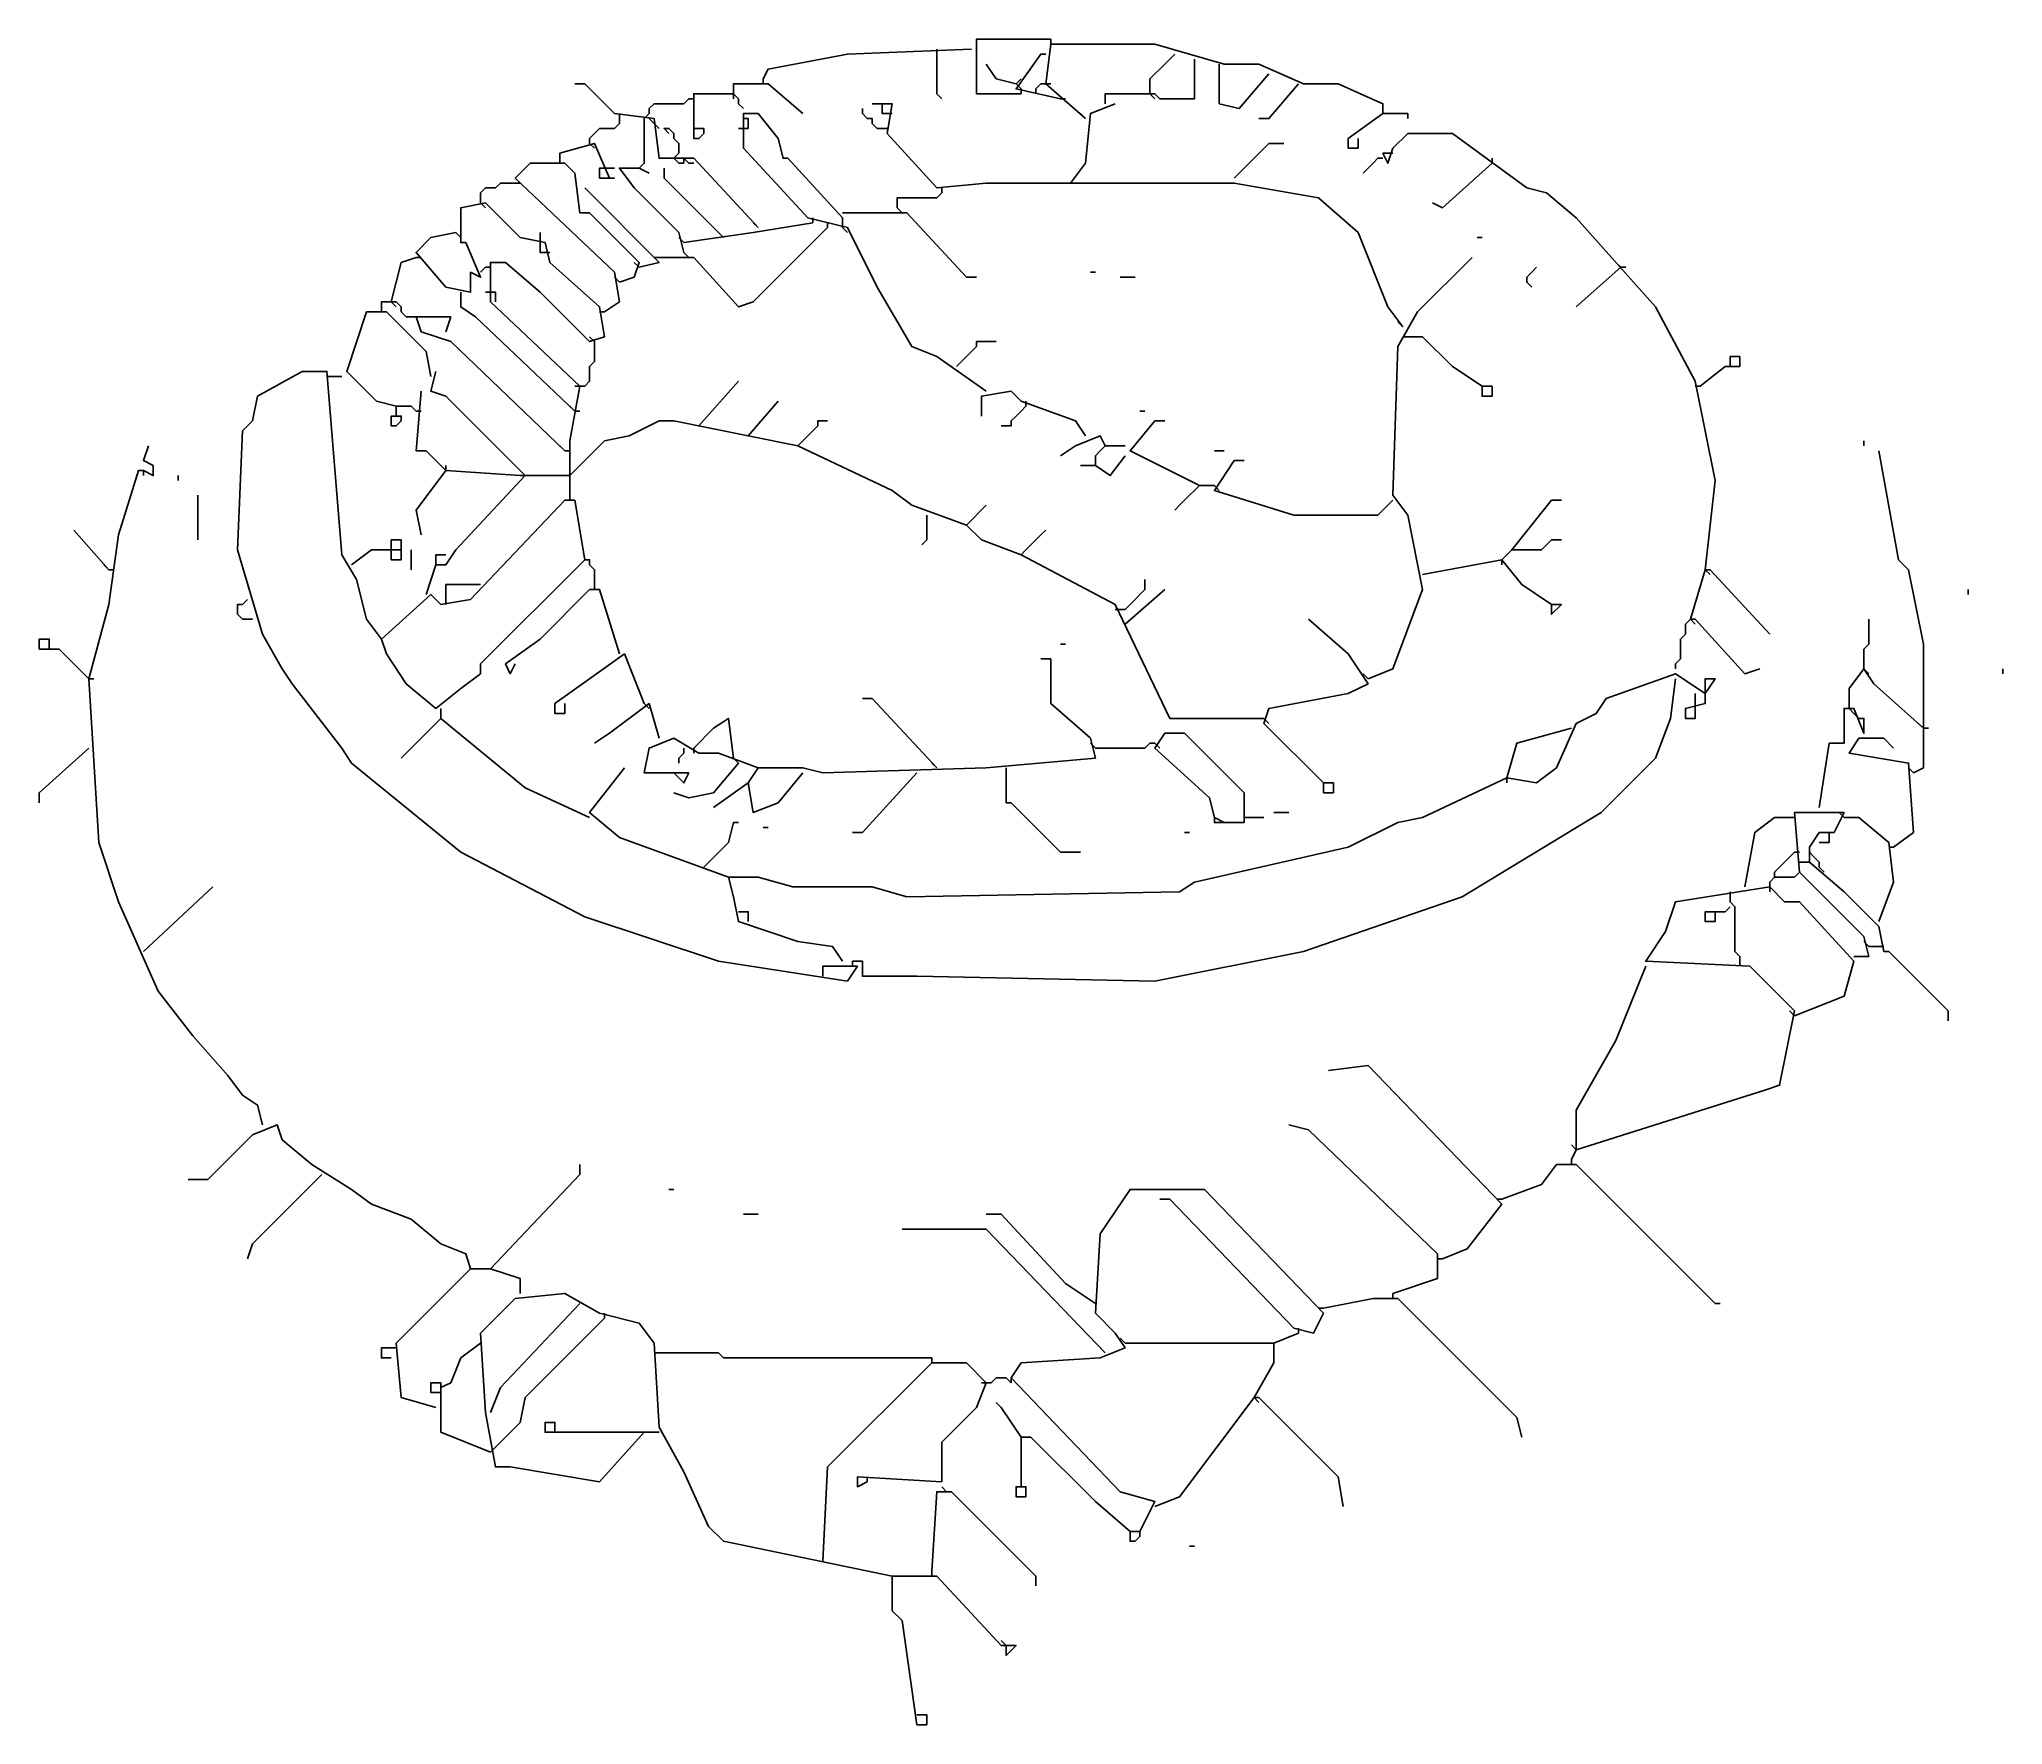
# Model space of a CAD drawing. Extents: x 1 to 8.92, y 0.68 to 7.48.
import ezdxf

# ---------------------------------------------------------------- set-up
doc = ezdxf.new("R2010")
doc.units = 0

msp = doc.modelspace()

# ---------------------------------------------------------------- linework, layer by layer
at = {"layer": 'PFV', "color": 0}
for points in [[(4.96, 7.26, 0), (4.78, 7.26, 0), (4.78, 7.48, 0), (5.08, 7.48, 0), (5.08, 7.46, 0)], [(5.22, 7.16, 0), (5.06, 7.3, 0), (5.08, 7.46, 0), (5.5, 7.46, 0), (5.78, 7.38, 0), (5.92, 7.38, 0), (6.1, 7.3, 0), (6.24, 7.3, 0), (6.42, 7.22, 0), (6.42, 7.18, 0)], [(3.92, 7.32, 0), (3.94, 7.36, 0), (4.26, 7.42, 0), (4.76, 7.44, 0)], [(4.62, 7.44, 0), (4.62, 7.26, 0), (4.64, 7.24, 0)], [(4.94, 7.3, 0), (4.86, 7.32, 0), (4.82, 7.38, 0)], [(5.12, 7.24, 0), (4.94, 7.28, 0), (5.04, 7.42, 0), (5.06, 7.42, 0)], [(5.3, 7.22, 0), (5.3, 7.26, 0), (5.5, 7.26, 0), (5.52, 7.24, 0), (5.66, 7.24, 0), (5.66, 7.4, 0)], [(5.48, 7.26, 0), (5.48, 7.32, 0), (5.5, 7.34, 0), (5.52, 7.36, 0), (5.54, 7.38, 0), (5.56, 7.4, 0), (5.58, 7.42, 0)], [(5.96, 7.34, 0), (5.84, 7.2, 0), (5.76, 7.22, 0), (5.76, 7.38, 0)], [(3.9, 6.72, 0), (3.64, 7, 0), (3.5, 7, 0), (3.48, 7.16, 0), (3.32, 7.18, 0), (3.2, 7.3, 0), (3.16, 7.3, 0)], [(3.8, 7.26, 0), (3.8, 7.3, 0), (3.94, 7.3, 0), (4.08, 7.18, 0)], [(3.92, 7.32, 0), (3.92, 7.3, 0)], [(4.94, 7.3, 0), (4.96, 7.32, 0)], [(4.96, 7.26, 0), (4.96, 7.28, 0), (4.94, 7.3, 0)], [(5.02, 7.26, 0), (5.02, 7.28, 0), (5.04, 7.3, 0), (5.06, 7.3, 0)], [(5.06, 7.3, 0), (5.08, 7.3, 0)], [(6.08, 7.3, 0), (5.96, 7.16, 0), (5.92, 7.16, 0)], [(3.44, 7.16, 0), (3.46, 7.18, 0), (3.46, 7.2, 0), (3.48, 7.22, 0), (3.6, 7.22, 0), (3.62, 7.24, 0), (3.64, 7.24, 0)], [(3.64, 7.12, 0), (3.64, 7.26, 0), (3.8, 7.26, 0), (3.82, 7.24, 0), (3.82, 7.22, 0), (3.84, 7.2, 0)], [(3.8, 7.26, 0), (3.8, 7.24, 0)], [(6.5, 6.32, 0), (6.44, 6.4, 0), (6.32, 6.7, 0), (6.16, 6.84, 0), (5.82, 6.9, 0), (4.82, 6.9, 0), (4.62, 6.88, 0), (4.42, 7.1, 0), (4.44, 7.22, 0), (4.36, 7.22, 0)], [(4.42, 7.18, 0), (4.4, 7.18, 0), (4.4, 7.22, 0)], [(5.12, 7.24, 0), (5.14, 7.24, 0)], [(5.16, 6.9, 0), (5.22, 6.98, 0), (5.24, 7.18, 0), (5.34, 7.22, 0)], [(5.48, 7.26, 0), (5.5, 7.24, 0)], [(3.22, 7.06, 0), (3.22, 7.08, 0), (3.24, 7.1, 0), (3.26, 7.12, 0), (3.32, 7.12, 0), (3.34, 7.14, 0), (3.34, 7.16, 0)], [(3.34, 7.16, 0), (3.34, 7.18, 0)], [(3.42, 6.96, 0), (3.44, 6.98, 0), (3.44, 7.16, 0)], [(3.5, 7.12, 0), (3.48, 7.14, 0), (3.46, 7.16, 0)], [(3.82, 7.12, 0), (3.86, 7.12, 0), (3.86, 7.16, 0), (3.84, 7.16, 0)], [(4.82, 6.06, 0), (4.62, 6.2, 0), (4.52, 6.24, 0), (4.38, 6.48, 0), (4.26, 6.72, 0), (4.1, 6.76, 0), (3.84, 7.04, 0), (3.84, 7.18, 0), (3.9, 7.18, 0), (3.98, 7.08, 0), (4, 7, 0), (4.02, 7, 0), (4.24, 6.76, 0), (4.24, 6.72, 0)], [(4.42, 7.12, 0), (4.38, 7.12, 0), (4.36, 7.14, 0), (4.36, 7.16, 0), (4.34, 7.16, 0), (4.32, 7.18, 0), (4.32, 7.2, 0)], [(4.42, 7.18, 0), (4.44, 7.18, 0)], [(5.22, 7.16, 0), (5.2, 7.18, 0)], [(6.32, 7.08, 0), (6.32, 7.04, 0), (6.28, 7.04, 0), (6.28, 7.08, 0), (6.42, 7.18, 0), (6.52, 7.18, 0), (6.52, 7.16, 0)], [(3.3, 6.92, 0), (3.24, 7.06, 0), (3.1, 7.02, 0), (3.1, 7, 0)], [(3.22, 7.06, 0), (3.24, 7.04, 0)], [(3.58, 7.02, 0), (3.58, 7.06, 0), (3.56, 7.08, 0), (3.56, 7.1, 0), (3.54, 7.12, 0), (3.52, 7.12, 0), (3.54, 7.1, 0)], [(3.64, 7.12, 0), (3.68, 7.12, 0), (3.68, 7.1, 0), (3.66, 7.08, 0), (3.64, 7.08, 0), (3.64, 7.12, 0)], [(5.82, 6.92, 0), (5.96, 7.06, 0), (6.02, 7.06, 0)], [(7.72, 5.34, 0), (7.76, 5.7, 0), (7.68, 6.1, 0), (7.52, 6.4, 0), (7.2, 6.76, 0), (7.08, 6.86, 0), (7, 6.88, 0), (6.7, 7.1, 0), (6.52, 7.1, 0), (6.46, 7.04, 0), (6.44, 6.98, 0), (6.42, 7.02, 0), (6.46, 7.02, 0)], [(3.28, 6.38, 0), (3.34, 6.42, 0), (3.32, 6.54, 0), (2.92, 6.92, 0), (2.98, 6.98, 0), (3.12, 6.98, 0), (3.16, 6.94, 0), (3.18, 6.78, 0), (3.22, 6.78, 0), (3.42, 6.58, 0), (3.4, 6.52, 0), (3.34, 6.5, 0)], [(3.1, 7, 0), (3.1, 6.98, 0)], [(3.6, 6.98, 0), (3.58, 6.98, 0), (3.56, 7, 0), (3.58, 7.02, 0)], [(3.6, 6.98, 0), (3.6, 7, 0), (3.62, 6.98, 0), (3.64, 6.98, 0)], [(6.42, 7, 0), (6.4, 7, 0), (6.38, 6.98, 0), (6.36, 6.96, 0), (6.34, 6.94, 0)], [(6.86, 6.98, 0), (6.66, 6.8, 0), (6.62, 6.82, 0)], [(6.86, 6.98, 0), (6.86, 7, 0)], [(2.78, 6.82, 0), (2.78, 6.86, 0), (2.8, 6.88, 0), (2.84, 6.88, 0), (2.86, 6.9, 0), (2.92, 6.9, 0)], [(2.92, 6.9, 0), (2.94, 6.9, 0)], [(3.3, 6.92, 0), (3.26, 6.92, 0), (3.26, 6.96, 0), (3.3, 6.96, 0)], [(3.3, 6.96, 0), (3.32, 6.96, 0)], [(3.3, 6.92, 0), (3.32, 6.92, 0)], [(3.6, 6.62, 0), (3.58, 6.7, 0), (3.4, 6.88, 0), (3.34, 6.96, 0), (3.42, 6.96, 0), (3.46, 6.94, 0)], [(3.76, 6.68, 0), (3.52, 6.92, 0), (3.52, 6.96, 0)], [(3.14, 5.62, 0), (3.14, 5.86, 0), (3.18, 6.08, 0), (2.82, 6.42, 0), (2.82, 6.58, 0), (2.88, 6.58, 0), (3.02, 6.46, 0), (3.22, 6.26, 0), (3.28, 6.28, 0), (3.26, 6.4, 0), (3.06, 6.58, 0), (3.04, 6.66, 0), (2.94, 6.68, 0), (2.8, 6.82, 0), (2.7, 6.8, 0), (2.7, 6.66, 0), (2.72, 6.66, 0), (2.78, 6.52, 0), (2.74, 6.54, 0), (2.74, 6.46, 0), (2.64, 6.48, 0), (2.52, 6.62, 0), (2.58, 6.68, 0), (2.68, 6.7, 0)], [(2.78, 6.82, 0), (2.8, 6.8, 0)], [(3.42, 6.56, 0), (3.5, 6.58, 0), (3.2, 6.88, 0)], [(4.46, 6.8, 0), (4.46, 6.84, 0), (4.62, 6.84, 0), (4.64, 6.86, 0)], [(4.64, 6.86, 0), (4.64, 6.88, 0)], [(3.6, 6.66, 0), (3.88, 6.7, 0), (4.12, 6.74, 0)], [(3.9, 6.72, 0), (3.88, 6.74, 0)], [(4.12, 6.74, 0), (4.12, 6.76, 0)], [(4.18, 6.72, 0), (4.18, 6.74, 0)], [(4.24, 6.78, 0), (4.5, 6.78, 0), (4.74, 6.52, 0), (4.78, 6.52, 0)], [(4.46, 6.8, 0), (4.48, 6.78, 0)], [(2.68, 6.7, 0), (2.7, 6.68, 0)], [(3.02, 6.66, 0), (3.02, 6.7, 0)], [(3.06, 6.62, 0), (3.02, 6.62, 0), (3.02, 6.66, 0)], [(3.5, 6.6, 0), (3.64, 6.6, 0), (3.82, 6.4, 0), (3.88, 6.42, 0), (4.18, 6.72, 0)], [(3.6, 6.66, 0), (3.58, 6.68, 0)], [(3.76, 6.68, 0), (3.74, 6.7, 0)], [(4.24, 6.72, 0), (4.26, 6.7, 0)], [(6.8, 6.68, 0), (6.82, 6.68, 0)], [(2.42, 6.42, 0), (2.46, 6.58, 0), (2.52, 6.6, 0)], [(2.52, 6.6, 0), (2.54, 6.6, 0)], [(3.42, 6.56, 0), (3.4, 6.58, 0)], [(3.5, 6.6, 0), (3.48, 6.6, 0)], [(3.6, 6.62, 0), (3.62, 6.6, 0)], [(6.36, 4.9, 0), (6.46, 4.94, 0), (6.58, 5.26, 0), (6.52, 5.56, 0), (6.46, 5.64, 0), (6.48, 6.24, 0), (6.56, 6.38, 0), (6.78, 6.6, 0)], [(7.38, 6.56, 0), (7.36, 6.58, 0)], [(2.78, 6.54, 0), (2.8, 6.56, 0), (2.82, 6.56, 0)], [(3.34, 6.5, 0), (3.32, 6.52, 0)], [(5.24, 6.54, 0), (5.26, 6.54, 0)], [(5.36, 6.52, 0), (5.42, 6.52, 0)], [(7.02, 6.48, 0), (7, 6.5, 0), (7, 6.52, 0), (7.02, 6.54, 0), (7.04, 6.56, 0)], [(7.38, 6.56, 0), (7.2, 6.4, 0)], [(7.38, 6.56, 0), (7.4, 6.56, 0)], [(2.52, 6.36, 0), (2.48, 6.36, 0), (2.46, 6.38, 0), (2.46, 6.4, 0), (2.44, 6.42, 0), (2.38, 6.42, 0), (2.38, 6.4, 0)], [(2.42, 6.42, 0), (2.44, 6.4, 0)], [(3.16, 5.98, 0), (2.76, 6.36, 0), (2.7, 6.4, 0), (2.7, 6.46, 0)], [(2.84, 6.42, 0), (2.84, 6.46, 0), (2.8, 6.46, 0)], [(2.44, 6, 0), (2.36, 6.02, 0), (2.24, 6.14, 0), (2.32, 6.38, 0), (2.4, 6.38, 0), (2.56, 6.22, 0), (2.58, 6.12, 0)], [(2.38, 6.4, 0), (2.38, 6.38, 0)], [(3.12, 5.82, 0), (2.66, 6.26, 0), (2.54, 6.3, 0), (2.52, 6.36, 0), (2.66, 6.36, 0), (2.64, 6.3, 0)], [(3.28, 6.38, 0), (3.26, 6.38, 0)], [(6.5, 6.32, 0), (6.48, 6.34, 0)], [(3.18, 6.08, 0), (3.2, 6.08, 0), (3.22, 6.1, 0), (3.22, 6.16, 0), (3.24, 6.18, 0), (3.24, 6.26, 0)], [(3.24, 6.26, 0), (3.22, 6.28, 0)], [(4.7, 6.16, 0), (4.72, 6.18, 0), (4.74, 6.2, 0), (4.76, 6.22, 0), (4.78, 6.24, 0), (4.78, 6.26, 0), (4.86, 6.26, 0)], [(6.82, 6.08, 0), (6.86, 6.08, 0), (6.86, 6.04, 0), (6.82, 6.04, 0), (6.82, 6.08, 0), (6.7, 6.16, 0), (6.58, 6.28, 0), (6.5, 6.28, 0)], [(7.7, 6.08, 0), (7.8, 6.16, 0), (7.86, 6.16, 0), (7.86, 6.2, 0), (7.82, 6.2, 0), (7.82, 6.16, 0)], [(4.16, 3.7, 0), (4.16, 3.74, 0), (4.3, 3.74, 0), (4.26, 3.68, 0), (3.74, 3.76, 0), (3.2, 3.94, 0), (2.7, 4.2, 0), (2.26, 4.56, 0), (2.22, 4.62, 0), (2.02, 4.88, 0), (1.98, 4.94, 0), (1.9, 5.08, 0), (1.8, 5.42, 0), (1.82, 5.9, 0), (1.86, 5.94, 0), (1.88, 6.04, 0), (2.06, 6.14, 0), (2.16, 6.14, 0), (2.22, 5.4, 0), (2.28, 5.3, 0), (2.32, 5.14, 0), (2.38, 5.06, 0), (2.58, 5.24, 0), (2.62, 5.2, 0), (2.74, 5.22, 0), (3.12, 5.62, 0), (3.16, 5.62, 0), (3.2, 5.38, 0), (2.78, 4.96, 0), (2.78, 4.92, 0), (2.7, 4.86, 0), (2.6, 4.78, 0), (2.48, 4.88, 0), (2.4, 5, 0), (2.38, 5.06, 0)], [(2.18, 6.12, 0), (2.16, 6.12, 0)], [(2.18, 6.12, 0), (2.22, 6.12, 0)], [(2.56, 5.24, 0), (2.6, 5.36, 0), (2.64, 5.36, 0), (2.68, 5.42, 0), (2.96, 5.72, 0), (2.64, 6.04, 0), (2.58, 6.06, 0), (2.6, 6.14, 0)], [(3.66, 5.92, 0), (3.82, 6.1, 0)], [(2.94, 5.72, 0), (2.64, 5.74, 0), (2.56, 5.82, 0), (2.52, 5.82, 0), (2.54, 6.06, 0)], [(3.18, 6.08, 0), (3.16, 6.08, 0)], [(4.74, 5.52, 0), (4.52, 5.6, 0), (4.44, 5.66, 0), (4.06, 5.84, 0), (3.86, 5.88, 0), (3.98, 6.02, 0)], [(5.22, 5.88, 0), (5.18, 5.94, 0), (4.96, 6.02, 0), (4.92, 6.06, 0), (4.8, 6.04, 0), (4.8, 5.96, 0)], [(4.98, 6, 0), (4.98, 6.02, 0)], [(7.7, 6.08, 0), (7.68, 6.08, 0)], [(2.44, 5.96, 0), (2.46, 5.96, 0), (2.46, 5.94, 0), (2.44, 5.92, 0), (2.42, 5.92, 0), (2.42, 5.96, 0), (2.44, 5.96, 0)], [(2.44, 5.96, 0), (2.44, 6, 0), (2.5, 6, 0), (2.52, 5.98, 0)], [(2.52, 5.98, 0), (2.54, 5.98, 0)], [(3.16, 5.98, 0), (3.14, 6, 0)], [(3.14, 5.72, 0), (3.28, 5.86, 0), (3.38, 5.88, 0), (3.5, 5.94, 0), (3.56, 5.94, 0), (3.86, 5.88, 0)], [(3.16, 5.98, 0), (3.18, 5.98, 0)], [(4.06, 5.84, 0), (4.08, 5.86, 0), (4.1, 5.88, 0), (4.12, 5.9, 0), (4.14, 5.92, 0), (4.14, 5.94, 0), (4.18, 5.94, 0)], [(4.98, 6, 0), (4.96, 5.98, 0), (4.94, 5.96, 0), (4.92, 5.94, 0), (4.92, 5.92, 0), (4.88, 5.92, 0)], [(5.68, 5.68, 0), (5.4, 5.82, 0), (5.5, 5.94, 0), (5.54, 5.94, 0)], [(5.44, 5.98, 0), (5.46, 5.98, 0)], [(5.3, 5.84, 0), (5.28, 5.88, 0), (5.18, 5.84, 0), (5.12, 5.8, 0)], [(1.9, 3.1, 0), (1.88, 3.18, 0), (1.82, 3.22, 0), (1.76, 3.3, 0), (1.62, 3.46, 0), (1.48, 3.64, 0), (1.32, 4, 0), (1.24, 4.24, 0), (1.2, 4.9, 0), (1.28, 5.2, 0), (1.32, 5.48, 0), (1.4, 5.74, 0), (1.42, 5.74, 0), (1.46, 5.72, 0), (1.46, 5.76, 0), (1.42, 5.78, 0), (1.44, 5.84, 0)], [(3.12, 5.82, 0), (3.1, 5.84, 0)], [(3.12, 5.82, 0), (3.14, 5.82, 0)], [(5.26, 5.76, 0), (5.26, 5.8, 0), (5.28, 5.82, 0), (5.3, 5.84, 0), (5.38, 5.84, 0)], [(5.26, 5.76, 0), (5.32, 5.72, 0), (5.38, 5.8, 0)], [(5.74, 5.82, 0), (5.78, 5.82, 0)], [(8.36, 5.84, 0), (8.36, 5.86, 0)], [(8.56, 4.52, 0), (8.6, 4.54, 0), (8.6, 5.04, 0), (8.54, 5.34, 0), (8.5, 5.38, 0), (8.42, 5.82, 0)], [(1.42, 5.74, 0), (1.42, 5.72, 0)], [(1.56, 5.7, 0), (1.56, 5.72, 0)], [(2.64, 5.74, 0), (2.52, 5.58, 0), (2.54, 5.48, 0)], [(2.64, 5.74, 0), (2.64, 5.76, 0)], [(2.96, 5.72, 0), (2.94, 5.72, 0)], [(2.96, 5.72, 0), (3.14, 5.72, 0)], [(5.26, 5.76, 0), (5.2, 5.76, 0)], [(6.46, 5.62, 0), (6.4, 5.56, 0), (6.06, 5.56, 0), (5.74, 5.66, 0), (5.82, 5.78, 0), (5.86, 5.78, 0)], [(1.64, 5.46, 0), (1.64, 5.64, 0)], [(5.68, 5.68, 0), (5.66, 5.66, 0), (5.64, 5.64, 0), (5.62, 5.62, 0), (5.6, 5.6, 0), (5.58, 5.58, 0)], [(5.68, 5.68, 0), (5.74, 5.68, 0)], [(5.74, 5.68, 0), (5.76, 5.66, 0)], [(4.58, 5.56, 0), (4.58, 5.46, 0), (4.56, 5.44, 0)], [(5.94, 4.74, 0), (5.56, 4.74, 0), (5.34, 5.2, 0), (4.96, 5.4, 0), (4.8, 5.46, 0), (4.74, 5.52, 0), (4.82, 5.6, 0)], [(6.94, 5.42, 0), (7.1, 5.62, 0), (7.14, 5.62, 0)], [(1.28, 5.34, 0), (1.14, 5.5, 0)], [(4.96, 5.4, 0), (4.98, 5.42, 0), (5, 5.44, 0), (5.02, 5.46, 0), (5.04, 5.48, 0), (5.06, 5.5, 0)], [(2.26, 5.36, 0), (2.34, 5.42, 0), (2.46, 5.42, 0), (2.46, 5.38, 0), (2.42, 5.38, 0), (2.42, 5.42, 0)], [(2.42, 5.42, 0), (2.42, 5.46, 0), (2.46, 5.46, 0), (2.46, 5.42, 0)], [(2.5, 5.34, 0), (2.5, 5.42, 0)], [(2.6, 5.36, 0), (2.6, 5.4, 0), (2.64, 5.4, 0)], [(6.9, 5.38, 0), (6.92, 5.4, 0), (6.94, 5.42, 0), (7.06, 5.42, 0), (7.08, 5.44, 0), (7.1, 5.46, 0), (7.14, 5.46, 0)], [(1.28, 5.34, 0), (1.26, 5.36, 0)], [(1.28, 5.34, 0), (1.3, 5.34, 0)], [(3.24, 5.26, 0), (3.24, 5.34, 0), (3.22, 5.36, 0), (3.22, 5.38, 0), (3.2, 5.38, 0)], [(7.1, 5.2, 0), (7.14, 5.2, 0), (7.1, 5.16, 0), (7.1, 5.2, 0), (6.98, 5.28, 0), (6.9, 5.38, 0), (6.58, 5.32, 0)], [(6.9, 5.38, 0), (6.9, 5.36, 0)], [(7.66, 5.14, 0), (7.72, 5.34, 0), (7.74, 5.34, 0), (7.98, 5.08, 0)], [(7.72, 5.34, 0), (7.74, 5.32, 0)], [(2.64, 5.2, 0), (2.64, 5.28, 0), (2.78, 5.28, 0)], [(2.92, 4.96, 0), (2.9, 4.92, 0), (2.88, 4.96, 0), (3.02, 5.06, 0), (3.22, 5.26, 0), (3.26, 5.26, 0), (3.34, 5, 0)], [(5.36, 5.18, 0), (5.38, 5.18, 0), (5.4, 5.2, 0), (5.42, 5.22, 0), (5.44, 5.24, 0), (5.46, 5.26, 0), (5.46, 5.3, 0)], [(5.38, 5.12, 0), (5.54, 5.26, 0)], [(8.78, 5.24, 0), (8.78, 5.26, 0)], [(1.86, 5.14, 0), (1.82, 5.14, 0), (1.8, 5.16, 0), (1.8, 5.2, 0), (1.82, 5.2, 0), (1.84, 5.22, 0)], [(5.36, 5.18, 0), (5.34, 5.18, 0)], [(6.18, 4.48, 0), (5.94, 4.72, 0), (5.96, 4.78, 0), (6.28, 4.84, 0), (6.36, 4.88, 0), (6.28, 5, 0), (6.12, 5.14, 0)], [(7.66, 5.14, 0), (7.64, 5.12, 0), (7.64, 5.08, 0), (7.62, 5.06, 0), (7.62, 4.98, 0), (7.6, 4.96, 0), (7.6, 4.94, 0)], [(7.66, 5.14, 0), (7.68, 5.14, 0), (7.88, 4.92, 0), (7.94, 4.94, 0)], [(7.66, 5.14, 0), (7.68, 5.12, 0)], [(8.36, 4.94, 0), (8.36, 5.02, 0), (8.38, 5.04, 0), (8.38, 5.14, 0)], [(1.2, 4.9, 0), (1.08, 5.02, 0), (1, 5.02, 0), (1, 5.06, 0), (1.04, 5.06, 0), (1.04, 5.02, 0)], [(3.12, 4.8, 0), (3.12, 4.76, 0), (3.08, 4.76, 0), (3.08, 4.8, 0), (3.22, 4.9, 0), (3.36, 5, 0), (3.44, 4.8, 0)], [(5.12, 5.04, 0), (5.14, 5.04, 0)], [(1.2, 4.9, 0), (1.18, 4.92, 0)], [(4.24, 3.76, 0), (4.2, 3.82, 0), (4.06, 3.84, 0), (3.82, 3.92, 0), (3.8, 4.02, 0), (3.78, 4.1, 0), (3.9, 4.1, 0), (4.04, 4.06, 0), (4.36, 4.06, 0), (4.5, 4.02, 0), (5.6, 4.04, 0), (5.66, 4.08, 0), (6.28, 4.22, 0), (6.48, 4.32, 0), (6.58, 4.34, 0), (6.92, 4.5, 0), (7.04, 4.48, 0), (7.12, 4.54, 0), (7.2, 4.72, 0), (7.28, 4.76, 0), (7.32, 4.82, 0), (7.6, 4.92, 0), (7.72, 4.84, 0), (7.76, 4.9, 0), (7.72, 4.9, 0), (7.72, 4.84, 0)], [(3.86, 4.48, 0), (3.9, 4.54, 0), (4.08, 4.54, 0), (4.16, 4.52, 0), (4.82, 4.54, 0), (5.26, 4.58, 0), (5.24, 4.66, 0), (5.08, 4.8, 0), (5.08, 4.98, 0), (5.04, 4.98, 0)], [(6.36, 4.9, 0), (6.34, 4.92, 0)], [(8.6, 4.7, 0), (8.4, 4.88, 0), (8.36, 4.94, 0), (8.3, 4.86, 0), (8.3, 4.78, 0)], [(8.36, 4.94, 0), (8.38, 4.92, 0)], [(8.92, 4.92, 0), (8.92, 4.94, 0)], [(1.2, 4.9, 0), (1.22, 4.9, 0)], [(4.28, 3.76, 0), (4.32, 3.76, 0), (4.32, 3.7, 0), (4.54, 3.7, 0), (5.5, 3.68, 0), (6.1, 3.8, 0), (6.74, 4.02, 0), (7.3, 4.36, 0), (7.52, 4.58, 0), (7.58, 4.74, 0), (7.6, 4.9, 0)], [(7.68, 4.78, 0), (7.68, 4.74, 0), (7.64, 4.74, 0), (7.64, 4.78, 0), (7.72, 4.8, 0), (7.72, 4.84, 0)], [(7.68, 4.78, 0), (7.68, 4.84, 0)], [(3.22, 4.34, 0), (2.96, 4.46, 0), (2.62, 4.74, 0), (2.62, 4.78, 0)], [(3.5, 4.66, 0), (3.46, 4.8, 0), (3.3, 4.68, 0), (3.24, 4.64, 0)], [(3.44, 4.8, 0), (3.46, 4.78, 0)], [(4.62, 4.54, 0), (4.36, 4.82, 0), (4.32, 4.82, 0)], [(8.18, 4.38, 0), (8.22, 4.64, 0), (8.28, 4.64, 0), (8.28, 4.78, 0), (8.32, 4.78, 0), (8.36, 4.68, 0), (8.36, 4.74, 0), (8.34, 4.74, 0)], [(8.34, 4.74, 0), (8.32, 4.76, 0), (8.3, 4.78, 0)], [(2.62, 4.74, 0), (2.46, 4.58, 0)], [(3.8, 4.58, 0), (3.78, 4.74, 0), (3.72, 4.7, 0), (3.64, 4.62, 0)], [(5.78, 4.32, 0), (5.74, 4.34, 0), (5.72, 4.42, 0), (5.5, 4.62, 0), (5.54, 4.68, 0), (5.62, 4.68, 0), (5.86, 4.44, 0), (5.86, 4.32, 0), (5.74, 4.32, 0), (5.74, 4.34, 0)], [(5.94, 4.74, 0), (5.96, 4.72, 0)], [(6.92, 4.5, 0), (6.96, 4.64, 0), (7.18, 4.7, 0)], [(8.6, 4.7, 0), (8.58, 4.72, 0)], [(8.6, 4.7, 0), (8.62, 4.7, 0)], [(1.2, 4.62, 0), (1, 4.44, 0), (1, 4.4, 0)], [(3.52, 4.52, 0), (3.62, 4.52, 0), (3.6, 4.48, 0), (3.56, 4.52, 0), (3.44, 4.52, 0), (3.46, 4.62, 0), (3.56, 4.66, 0), (3.66, 4.6, 0), (3.74, 4.6, 0), (3.9, 4.54, 0)], [(3.6, 4.62, 0), (3.6, 4.6, 0), (3.58, 4.58, 0), (3.58, 4.56, 0)], [(3.64, 4.62, 0), (3.64, 4.6, 0)], [(5.26, 4.62, 0), (5.24, 4.64, 0)], [(5.26, 4.62, 0), (5.46, 4.62, 0), (5.48, 4.64, 0), (5.5, 4.64, 0)], [(5.5, 4.64, 0), (5.52, 4.62, 0)], [(8.48, 4.22, 0), (8.56, 4.28, 0), (8.54, 4.56, 0), (8.3, 4.6, 0), (8.34, 4.66, 0), (8.44, 4.66, 0), (8.48, 4.62, 0)], [(3.78, 4.1, 0), (3.34, 4.26, 0), (3.22, 4.36, 0), (3.36, 4.54, 0)], [(3.82, 4.56, 0), (3.72, 4.44, 0), (3.62, 4.42, 0), (3.56, 4.44, 0)], [(3.8, 4.58, 0), (3.82, 4.56, 0)], [(3.86, 4.48, 0), (3.88, 4.36, 0), (3.98, 4.4, 0), (4.08, 4.52, 0)], [(4.54, 4.52, 0), (4.32, 4.28, 0), (4.28, 4.28, 0)], [(4.62, 4.54, 0), (4.6, 4.56, 0)], [(4.9, 4.54, 0), (4.9, 4.4, 0), (4.92, 4.4, 0), (5.12, 4.2, 0), (5.2, 4.2, 0)], [(8.56, 4.52, 0), (8.54, 4.54, 0)], [(3.86, 4.48, 0), (3.72, 4.38, 0)], [(6.18, 4.48, 0), (6.22, 4.48, 0), (6.22, 4.44, 0), (6.18, 4.44, 0), (6.18, 4.48, 0), (6.16, 4.5, 0)], [(6.92, 4.5, 0), (6.92, 4.48, 0)], [(5.98, 4.36, 0), (6.04, 4.36, 0)], [(8.32, 3.78, 0), (8.38, 3.78, 0), (8.36, 3.86, 0), (8.1, 4.12, 0), (8.08, 4.36, 0), (8.28, 4.36, 0), (8.24, 4.28, 0), (8.18, 4.28, 0), (8.14, 4.22, 0), (8.14, 4.16, 0), (8.28, 4.04, 0), (8.42, 3.9, 0), (8.44, 3.8, 0), (8.46, 3.8, 0), (8.7, 3.56, 0), (8.7, 3.52, 0)], [(8.28, 4.34, 0), (8.26, 4.36, 0)], [(3.68, 4.14, 0), (3.78, 4.24, 0), (3.8, 4.32, 0), (3.82, 4.32, 0)], [(3.92, 4.3, 0), (3.94, 4.3, 0)], [(5.62, 4.28, 0), (5.64, 4.28, 0)], [(5.88, 4.34, 0), (5.86, 4.34, 0)], [(5.88, 4.34, 0), (5.94, 4.34, 0)], [(7.88, 4.06, 0), (7.92, 4.28, 0), (8, 4.34, 0), (8.08, 4.34, 0)], [(8.18, 4.24, 0), (8.22, 4.24, 0), (8.22, 4.28, 0)], [(8.42, 3.92, 0), (8.48, 4.08, 0), (8.46, 4.24, 0), (8.34, 4.34, 0), (8.28, 4.34, 0)], [(8, 4.1, 0), (8, 4.12, 0), (8.02, 4.14, 0), (8.04, 4.16, 0), (8.06, 4.18, 0), (8.08, 4.2, 0), (8.1, 4.2, 0)], [(8.18, 4.14, 0), (8.18, 4.16, 0), (8.16, 4.18, 0), (8.14, 4.2, 0), (8.14, 4.18, 0)], [(8.48, 4.22, 0), (8.46, 4.22, 0)], [(7.98, 4.06, 0), (7.98, 4.08, 0), (8, 4.1, 0), (8.08, 4.1, 0), (8.1, 4.12, 0)], [(8.1, 4.16, 0), (8.14, 4.16, 0)], [(8.18, 4.14, 0), (8.2, 4.12, 0)], [(1.42, 3.8, 0), (1.7, 4.06, 0)], [(7.18, 2.96, 0), (7.2, 3, 0), (7.96, 3.24, 0), (8.02, 3.26, 0), (8.08, 3.56, 0), (7.9, 3.74, 0), (7.48, 3.76, 0), (7.56, 3.88, 0), (7.6, 4, 0), (7.98, 4.06, 0), (8.04, 4, 0), (8.1, 4, 0), (8.32, 3.76, 0), (8.28, 3.62, 0), (8.08, 3.54, 0)], [(7.86, 3.74, 0), (7.86, 3.78, 0), (7.84, 3.8, 0), (7.84, 3.98, 0), (7.82, 4, 0), (7.82, 4.04, 0)], [(7.98, 4.06, 0), (7.98, 4.04, 0)], [(3.86, 3.92, 0), (3.86, 3.96, 0), (3.82, 3.96, 0)], [(7.76, 3.96, 0), (7.76, 3.92, 0), (7.72, 3.92, 0), (7.72, 3.96, 0), (7.76, 3.96, 0)], [(7.76, 3.96, 0), (7.8, 3.96, 0), (7.82, 3.98, 0)], [(8.38, 3.82, 0), (8.36, 3.84, 0)], [(8.38, 3.82, 0), (8.42, 3.82, 0)], [(8.42, 3.82, 0), (8.44, 3.82, 0)], [(4.28, 3.76, 0), (4.28, 3.74, 0)], [(7.2, 3, 0), (7.2, 3.16, 0), (7.36, 3.44, 0), (7.48, 3.74, 0)], [(8.08, 3.54, 0), (8.06, 3.56, 0)], [(6.66, 2.56, 0), (6.76, 2.6, 0), (6.9, 2.78, 0), (6.36, 3.34, 0), (6.2, 3.32, 0)], [(2.74, 2.52, 0), (2.72, 2.58, 0), (2.62, 2.62, 0), (2.5, 2.72, 0), (2.34, 2.78, 0), (2.26, 2.84, 0), (2.1, 2.94, 0), (1.98, 3.04, 0), (1.96, 3.1, 0), (1.86, 3.06, 0), (1.68, 2.88, 0), (1.6, 2.88, 0)], [(6.46, 2.42, 0), (6.64, 2.48, 0), (6.64, 2.58, 0), (6.12, 3.08, 0), (6.04, 3.1, 0)], [(7.2, 3, 0), (7.18, 3.02, 0)], [(2.82, 2.52, 0), (3.18, 2.9, 0), (3.18, 2.94, 0)], [(6.9, 2.8, 0), (7.06, 2.86, 0), (7.12, 2.94, 0), (7.2, 2.94, 0), (7.76, 2.38, 0), (7.78, 2.38, 0)], [(7.18, 2.96, 0), (7.18, 2.94, 0)], [(2.14, 2.9, 0), (1.86, 2.62, 0), (1.84, 2.56, 0)], [(3.54, 2.84, 0), (3.56, 2.84, 0)], [(5.44, 1.46, 0), (5.5, 1.58, 0), (5.36, 1.62, 0), (4.92, 2.08, 0), (4.96, 2.14, 0), (5.28, 2.16, 0), (5.38, 2.2, 0), (5.34, 2.26, 0), (5.26, 2.34, 0), (5.28, 2.66, 0), (5.4, 2.84, 0), (5.7, 2.84, 0), (6.18, 2.34, 0), (6.14, 2.26, 0), (6.06, 2.28, 0), (5.56, 2.8, 0), (5.52, 2.8, 0)], [(6.9, 2.8, 0), (6.88, 2.8, 0)], [(3.84, 2.74, 0), (3.9, 2.74, 0)], [(5.26, 2.38, 0), (5.14, 2.46, 0), (4.88, 2.74, 0), (4.82, 2.74, 0)], [(5.3, 2.18, 0), (4.82, 2.68, 0), (4.48, 2.68, 0)], [(6.66, 2.56, 0), (6.64, 2.56, 0)], [(2.6, 1.96, 0), (2.46, 2, 0), (2.44, 2.22, 0), (2.74, 2.52, 0), (2.82, 2.52, 0), (2.94, 2.48, 0), (2.94, 2.42, 0)], [(4.44, 1.28, 0), (3.76, 1.42, 0), (3.7, 1.48, 0), (3.6, 1.7, 0), (3.5, 1.88, 0), (3.48, 2.22, 0), (3.42, 2.3, 0), (3.26, 2.34, 0), (3.12, 2.42, 0), (2.92, 2.4, 0), (2.78, 2.26, 0), (2.8, 1.94, 0), (2.84, 1.72, 0), (2.9, 1.72, 0), (3.26, 1.66, 0), (3.44, 1.86, 0), (3.5, 1.86, 0)], [(2.82, 1.94, 0), (2.86, 2.04, 0), (3.18, 2.38, 0)], [(6.18, 2.36, 0), (6.38, 2.4, 0), (6.48, 2.4, 0), (6.96, 1.92, 0), (6.98, 1.84, 0)], [(6.46, 2.42, 0), (6.46, 2.4, 0)], [(2.82, 1.78, 0), (2.94, 1.9, 0), (2.96, 2, 0), (3.28, 2.32, 0)], [(3.28, 2.32, 0), (3.28, 2.34, 0)], [(6.18, 2.36, 0), (6.16, 2.36, 0)], [(2.82, 1.78, 0), (2.62, 1.86, 0), (2.62, 2.04, 0), (2.66, 2.06, 0), (2.7, 2.16, 0), (2.78, 2.22, 0)], [(5.38, 2.22, 0), (5.36, 2.24, 0)], [(5.38, 2.22, 0), (5.98, 2.22, 0)], [(5.9, 2, 0), (5.98, 2.14, 0), (5.98, 2.22, 0), (6.08, 2.26, 0)], [(6.08, 2.26, 0), (6.08, 2.28, 0)], [(2.42, 2.16, 0), (2.38, 2.16, 0), (2.38, 2.2, 0), (2.42, 2.2, 0)], [(2.42, 2.2, 0), (2.44, 2.2, 0)], [(3.5, 2.18, 0), (3.48, 2.18, 0)], [(4.6, 2.14, 0), (4.6, 2.16, 0), (3.76, 2.16, 0), (3.74, 2.18, 0), (3.5, 2.18, 0)], [(4.16, 1.34, 0), (4.18, 1.72, 0), (4.6, 2.14, 0), (4.74, 2.14, 0), (4.82, 2.06, 0), (4.78, 1.96, 0), (4.64, 1.82, 0), (4.64, 1.66, 0), (4.3, 1.68, 0), (4.3, 1.64, 0), (4.34, 1.66, 0)], [(5.3, 2.18, 0), (5.28, 2.2, 0)], [(2.6, 2.02, 0), (2.58, 2.02, 0), (2.58, 2.06, 0), (2.62, 2.06, 0), (2.62, 2.04, 0)], [(4.82, 2.06, 0), (4.8, 2.06, 0)], [(4.82, 2.06, 0), (4.84, 2.06, 0), (4.86, 2.08, 0), (4.9, 2.08, 0), (4.92, 2.06, 0), (4.92, 2.08, 0)], [(2.6, 2.02, 0), (2.62, 2.02, 0), (2.62, 2.04, 0)], [(5.4, 1.46, 0), (5.26, 1.58, 0), (5, 1.84, 0), (4.96, 1.84, 0), (4.88, 1.96, 0), (4.86, 1.98, 0)], [(5.5, 1.56, 0), (5.6, 1.6, 0), (5.9, 2, 0), (5.92, 2, 0), (6.24, 1.68, 0), (6.26, 1.56, 0)], [(5.9, 2, 0), (5.92, 1.98, 0)], [(3.08, 1.86, 0), (3.08, 1.9, 0), (3.04, 1.9, 0), (3.04, 1.86, 0), (3.44, 1.86, 0)], [(4.96, 1.64, 0), (4.96, 1.84, 0)], [(4.34, 1.66, 0), (4.34, 1.68, 0)], [(4.6, 1.3, 0), (4.62, 1.62, 0), (4.68, 1.62, 0), (5.02, 1.28, 0), (5.02, 1.24, 0)], [(4.64, 1.64, 0), (4.66, 1.62, 0)], [(4.96, 1.64, 0), (4.98, 1.64, 0), (4.98, 1.6, 0), (4.94, 1.6, 0), (4.94, 1.64, 0), (4.96, 1.64, 0)], [(5.4, 1.46, 0), (5.44, 1.46, 0), (5.44, 1.44, 0), (5.42, 1.42, 0), (5.4, 1.42, 0), (5.4, 1.46, 0)], [(5.64, 1.4, 0), (5.66, 1.4, 0)], [(4.54, 0.72, 0), (4.58, 0.72, 0), (4.58, 0.68, 0), (4.54, 0.68, 0), (4.48, 1.1, 0), (4.44, 1.14, 0), (4.44, 1.28, 0), (4.62, 1.28, 0), (4.88, 1, 0), (4.94, 1, 0), (4.9, 0.96, 0), (4.9, 1, 0)], [(4.6, 1.3, 0), (4.6, 1.28, 0)], [(4.9, 1, 0), (4.88, 1.02, 0)]]:
    msp.add_polyline3d(points, dxfattribs=at)

doc.saveas('drawing.dxf')
